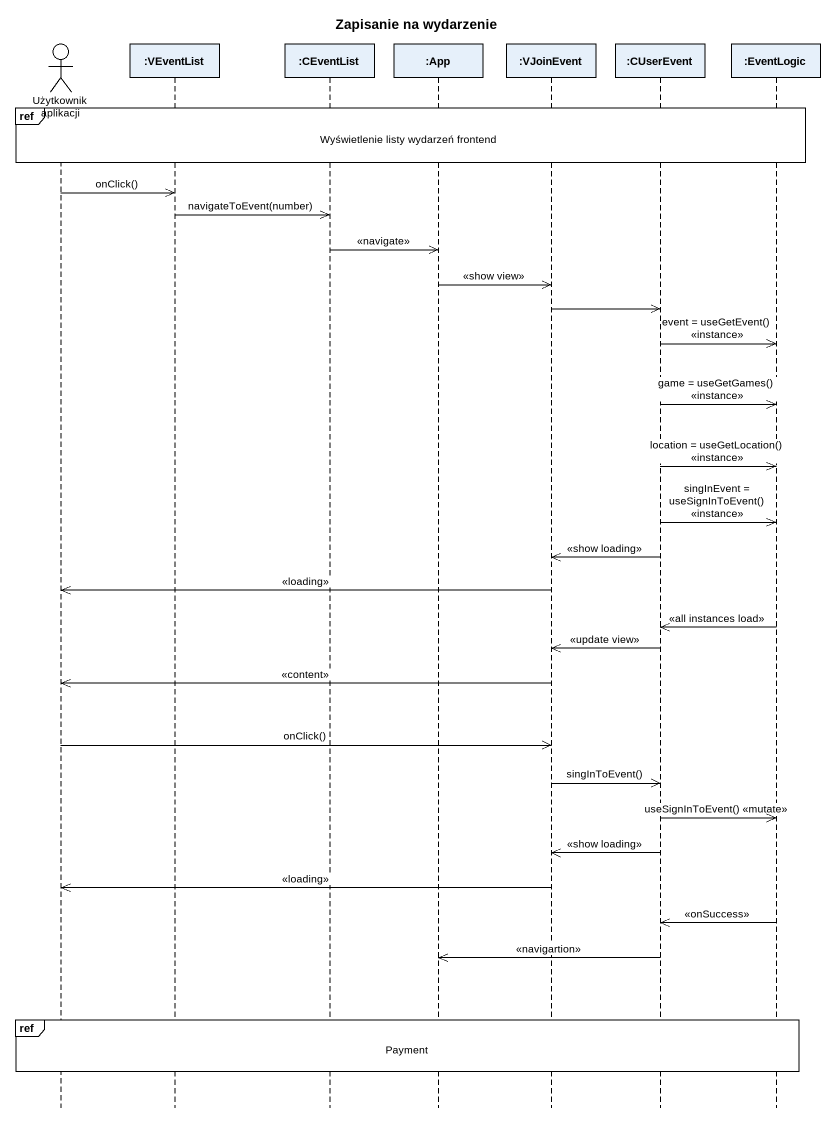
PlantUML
@startuml
title Zapisanie na wydarzenie
hide footbox
actor "Użytkownik aplikacji" as Użytkownik_aplikacji
participant ":VEventList" as VEventList
participant ":CEventList" as CEventList
participant ":App" as App
participant ":VJoinEvent" as VJoinEvent
participant ":CUserEvent" as CUserEvent
participant ":EventLogic" as EventLogic

ref over Użytkownik_aplikacji, VEventList, CEventList, App, VJoinEvent, CUserEvent, EventLogic : Wyświetlenie listy wydarzeń frontend
Użytkownik_aplikacji ->> VEventList : onClick()
VEventList ->> CEventList : navigateToEvent(number)
CEventList ->> App : <<navigate>>
App ->> VJoinEvent : <<show view>>
VJoinEvent ->> CUserEvent
CUserEvent ->> EventLogic : event = useGetEvent() <<instance>>
CUserEvent ->> EventLogic : game = useGetGames() <<instance>>
CUserEvent ->> EventLogic : location = useGetLocation() <<instance>>
CUserEvent ->> EventLogic : singInEvent = useSignInToEvent() <<instance>>
CUserEvent ->> VJoinEvent : <<show loading>>
VJoinEvent ->> Użytkownik_aplikacji : <<loading>>
EventLogic ->> CUserEvent : <<all instances load>>
CUserEvent ->> VJoinEvent : <<update view>>
VJoinEvent ->> Użytkownik_aplikacji : <<content>>
Użytkownik_aplikacji ->> VJoinEvent : onClick()
VJoinEvent ->> CUserEvent : singInToEvent()
CUserEvent ->> EventLogic : useSignInToEvent() <<mutate>>
CUserEvent ->> VJoinEvent : <<show loading>>
VJoinEvent ->> Użytkownik_aplikacji : <<loading>>
EventLogic ->> CUserEvent : <<onSuccess>>
CUserEvent ->> App : <<navigartion>>
ref over Użytkownik_aplikacji, VEventList, CEventList, App, VJoinEvent, CUserEvent, EventLogic : Payment
@enduml
